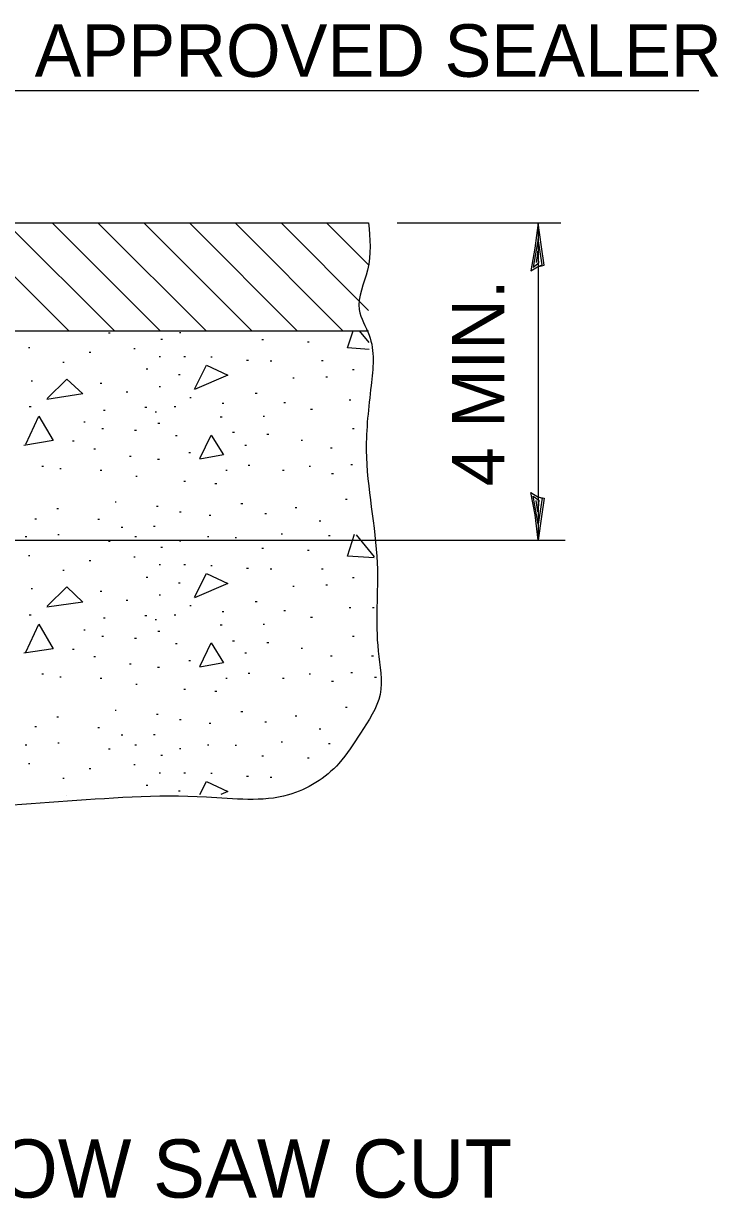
# Model space of a CAD drawing. Extents: x 0 to 2.83, y 0 to 1.83.
# Drawn here: x 2.5612 to 2.6595, y 0.4549 to 0.621 of the extents above; entities that cross this region are included whole.
import ezdxf

# ---------------------------------------------------------------- set-up
doc = ezdxf.new("R2010")
doc.units = 0
for name, color, linetype in [('RD_Pr_Roadway_Dimensions', 7, 'Continuous'), ('RD_Pr_Roadway_Notes', 7, 'Continuous'), ('SH_General_Details', 7, 'Continuous')]:
    doc.layers.add(name, color=color, linetype=linetype)

msp = doc.modelspace()

# ---------------------------------------------------------------- linework, layer by layer
at = {"layer": 'RD_Pr_Roadway_Dimensions'}
for p, q in [((2.61409, 0.59284), (2.63725, 0.59284)), ((2.63404, 0.59284), (2.63404, 0.54798)), ((2.54156, 0.54798), (2.63784, 0.54798))]:
    msp.add_line(p, q, dxfattribs=at)
for points in [[(2.63395, 0.58663), (2.63489, 0.58686), (2.63449, 0.58945), (2.63404, 0.59284), (2.63355, 0.58927), (2.63301, 0.58605), (2.63395, 0.58663), (2.63458, 0.5869), (2.63404, 0.59056), (2.63333, 0.58659), (2.63413, 0.58717), (2.634, 0.58882), (2.63377, 0.58721)], [(2.634, 0.5541), (2.63489, 0.55392), (2.63449, 0.55129), (2.63404, 0.54798), (2.63359, 0.55155), (2.63301, 0.55468), (2.634, 0.5541), (2.63458, 0.55388), (2.63404, 0.55021), (2.63332, 0.55419), (2.63413, 0.55361), (2.634, 0.55196), (2.63377, 0.55356)]]:
    msp.add_lwpolyline(points, dxfattribs=at)
at = {"layer": 'RD_Pr_Roadway_Notes'}
msp.add_line((2.55631, 0.61154), (2.65677, 0.61154), dxfattribs=at)
at = {"layer": 'SH_General_Details'}
for p, q in [((2.51722, 0.59284), (2.61004, 0.59284)), ((2.53761, 0.57756), (2.61004, 0.57756)), ((2.57328, 0.57728), (2.5735, 0.57728)), ((2.58333, 0.57733), (2.58352, 0.57733)), ((2.56195, 0.57519), (2.56213, 0.57519)), ((2.57683, 0.57505), (2.57705, 0.57505)), ((2.58065, 0.57637), (2.58088, 0.57637)), ((2.59494, 0.57633), (2.59521, 0.57633)), ((2.6014, 0.57601), (2.60167, 0.57601)), ((2.57055, 0.57455), (2.57077, 0.57455)), ((2.58042, 0.57392), (2.5806, 0.57392)), ((2.58393, 0.57392), (2.58415, 0.57392)), ((2.58775, 0.57387), (2.58793, 0.57387)), ((2.5928, 0.57341), (2.59307, 0.57341)), ((2.59612, 0.57332), (2.59635, 0.57332)), ((2.6034, 0.57337), (2.60363, 0.57337)), ((2.56682, 0.57314), (2.567, 0.57314)), ((2.5786, 0.57219), (2.57883, 0.57219)), ((2.60777, 0.5721), (2.608, 0.5721)), ((2.56231, 0.5705), (2.56254, 0.5705)), ((2.5721, 0.57018), (2.57232, 0.57018)), ((2.58315, 0.57141), (2.58338, 0.57141)), ((2.59935, 0.57091), (2.59953, 0.57091)), ((2.60399, 0.57105), (2.60422, 0.57105)), ((2.57578, 0.56895), (2.57601, 0.56895)), ((2.58042, 0.56968), (2.5806, 0.56968)), ((2.59403, 0.56873), (2.5943, 0.56873)), ((2.56204, 0.56686), (2.56231, 0.56686)), ((2.57842, 0.56677), (2.57869, 0.56677)), ((2.58256, 0.56686), (2.58279, 0.56686)), ((2.58479, 0.56814), (2.58497, 0.56814)), ((2.58934, 0.56732), (2.58957, 0.56732)), ((2.59808, 0.56745), (2.5983, 0.56745)), ((2.60731, 0.56782), (2.60754, 0.56782)), ((2.57255, 0.56636), (2.57278, 0.56636)), ((2.57988, 0.56613), (2.58006, 0.56613)), ((2.58907, 0.56541), (2.58934, 0.56541)), ((2.59516, 0.5655), (2.59535, 0.5655)), ((2.60185, 0.5665), (2.60213, 0.5665)), ((2.56977, 0.56472), (2.56996, 0.56472)), ((2.57232, 0.56377), (2.57255, 0.56377)), ((2.57696, 0.56354), (2.57724, 0.56354)), ((2.58024, 0.5645), (2.58051, 0.5645)), ((2.60777, 0.56377), (2.608, 0.56377)), ((2.56818, 0.56199), (2.56841, 0.56199)), ((2.58274, 0.56277), (2.58297, 0.56277)), ((2.5908, 0.56322), (2.59107, 0.56322)), ((2.59566, 0.56295), (2.59594, 0.56295)), ((2.60053, 0.56209), (2.60072, 0.56209)), ((2.57118, 0.5609), (2.57141, 0.5609)), ((2.58461, 0.56036), (2.58488, 0.56036)), ((2.59257, 0.5614), (2.5928, 0.5614)), ((2.60467, 0.56104), (2.6049, 0.56104)), ((2.56386, 0.55845), (2.56409, 0.55845)), ((2.57624, 0.55985), (2.57646, 0.55985)), ((2.58019, 0.5594), (2.58047, 0.5594)), ((2.59303, 0.55858), (2.59325, 0.55858)), ((2.60163, 0.55845), (2.60185, 0.55845)), ((2.60754, 0.55867), (2.60777, 0.55867)), ((2.56636, 0.55808), (2.56659, 0.55808)), ((2.5721, 0.55785), (2.57232, 0.55785)), ((2.57714, 0.55703), (2.57733, 0.55703)), ((2.58984, 0.55785), (2.59007, 0.55785)), ((2.59789, 0.55785), (2.59812, 0.55785)), ((2.60481, 0.5574), (2.60508, 0.5574)), ((2.58393, 0.55631), (2.58415, 0.55631)), ((2.58829, 0.55599), (2.58857, 0.55599)), ((2.57419, 0.55339), (2.57437, 0.55339)), ((2.60677, 0.55376), (2.60704, 0.55376)), ((2.56595, 0.55244), (2.56618, 0.55244)), ((2.58006, 0.55276), (2.58029, 0.55276)), ((2.58333, 0.55198), (2.58356, 0.55198)), ((2.59198, 0.55317), (2.59225, 0.55317)), ((2.59539, 0.55171), (2.59562, 0.55171)), ((2.59967, 0.55257), (2.5999, 0.55257)), ((2.56286, 0.55098), (2.56309, 0.55098)), ((2.57178, 0.55094), (2.572, 0.55094)), ((2.58752, 0.55148), (2.58775, 0.55148)), ((2.60304, 0.55071), (2.60331, 0.55071)), ((2.56149, 0.54848), (2.56172, 0.54848)), ((2.56609, 0.54875), (2.56627, 0.54875)), ((2.57505, 0.5498), (2.57528, 0.5498)), ((2.57701, 0.54848), (2.57724, 0.54848)), ((2.57965, 0.54994), (2.57988, 0.54994)), ((2.58729, 0.54848), (2.58747, 0.54848)), ((2.59767, 0.54884), (2.59789, 0.54884)), ((2.60436, 0.54862), (2.60463, 0.54862)), ((2.57328, 0.54784), (2.5735, 0.54784)), ((2.58065, 0.54698), (2.58088, 0.54698)), ((2.58333, 0.54789), (2.58352, 0.54789)), ((2.59116, 0.54834), (2.59139, 0.54834)), ((2.59494, 0.54684), (2.59521, 0.54684)), ((2.56195, 0.54579), (2.56213, 0.54579)), ((2.57055, 0.54511), (2.57077, 0.54511)), ((2.57683, 0.54561), (2.57705, 0.54561)), ((2.6014, 0.54657), (2.60167, 0.54657)), ((2.56682, 0.5437), (2.567, 0.5437)), ((2.58042, 0.54452), (2.5806, 0.54452)), ((2.58393, 0.54452), (2.58415, 0.54452)), ((2.58775, 0.54438), (2.58793, 0.54438)), ((2.5928, 0.54402), (2.59307, 0.54402)), ((2.59612, 0.54389), (2.59635, 0.54389)), ((2.6034, 0.54393), (2.60363, 0.54393)), ((2.5786, 0.54275), (2.57883, 0.54275)), ((2.58315, 0.54193), (2.58338, 0.54193)), ((2.60777, 0.54266), (2.608, 0.54266)), ((2.56231, 0.54111), (2.56254, 0.54111)), ((2.5721, 0.54074), (2.57232, 0.54074)), ((2.58042, 0.54025), (2.5806, 0.54025)), ((2.59935, 0.54147), (2.59953, 0.54147)), ((2.60399, 0.54165), (2.60422, 0.54165)), ((2.57578, 0.53947), (2.57601, 0.53947)), ((2.58479, 0.5387), (2.58497, 0.5387)), ((2.59403, 0.53929), (2.5943, 0.53929)), ((2.60731, 0.53842), (2.60754, 0.53842)), ((2.61059, 0.53842), (2.61082, 0.53842)), ((2.56204, 0.53742), (2.56231, 0.53742)), ((2.57255, 0.53697), (2.57278, 0.53697)), ((2.57842, 0.53733), (2.57869, 0.53733)), ((2.57988, 0.53674), (2.58006, 0.53674)), ((2.58256, 0.53742), (2.58279, 0.53742)), ((2.58934, 0.53788), (2.58957, 0.53788)), ((2.59808, 0.53801), (2.5983, 0.53801)), ((2.60185, 0.53706), (2.60213, 0.53706)), ((2.56977, 0.53528), (2.56996, 0.53528)), ((2.58024, 0.5351), (2.58051, 0.5351)), ((2.58907, 0.53597), (2.58934, 0.53597)), ((2.59516, 0.53606), (2.59535, 0.53606)), ((2.57232, 0.53437), (2.57255, 0.53437)), ((2.57696, 0.5341), (2.57724, 0.5341)), ((2.5908, 0.53374), (2.59107, 0.53374)), ((2.59566, 0.53351), (2.59594, 0.53351)), ((2.60777, 0.53437), (2.608, 0.53437)), ((2.56818, 0.53255), (2.56841, 0.53255)), ((2.58274, 0.53337), (2.58297, 0.53337)), ((2.59257, 0.53201), (2.5928, 0.53201)), ((2.60053, 0.53269), (2.60072, 0.53269)), ((2.57118, 0.53151), (2.57141, 0.53151)), ((2.57624, 0.53046), (2.57646, 0.53046)), ((2.58461, 0.53096), (2.58488, 0.53096)), ((2.60467, 0.5316), (2.6049, 0.5316)), ((2.61045, 0.5316), (2.61073, 0.5316)), ((2.56386, 0.52905), (2.56409, 0.52905)), ((2.56636, 0.52864), (2.56659, 0.52864)), ((2.5721, 0.52846), (2.57232, 0.52846)), ((2.58019, 0.53001), (2.58047, 0.53001)), ((2.58984, 0.52846), (2.59007, 0.52846)), ((2.59303, 0.52914), (2.59325, 0.52914)), ((2.59789, 0.52846), (2.59812, 0.52846)), ((2.60163, 0.52905), (2.60185, 0.52905)), ((2.60754, 0.52923), (2.60777, 0.52923)), ((2.61091, 0.5286), (2.61118, 0.5286)), ((2.57714, 0.52759), (2.57733, 0.52759)), ((2.58393, 0.52687), (2.58415, 0.52687)), ((2.60481, 0.528), (2.60508, 0.528)), ((2.58829, 0.5266), (2.58857, 0.5266)), ((2.57419, 0.52391), (2.57437, 0.52391)), ((2.59198, 0.52373), (2.59225, 0.52373)), ((2.60677, 0.52436), (2.60704, 0.52436)), ((2.56595, 0.523), (2.56618, 0.523)), ((2.58006, 0.52336), (2.58029, 0.52336)), ((2.58333, 0.52259), (2.58356, 0.52259)), ((2.58752, 0.52209), (2.58775, 0.52209)), ((2.59539, 0.52227), (2.59562, 0.52227)), ((2.59967, 0.52314), (2.5999, 0.52314)), ((2.56286, 0.52159), (2.56309, 0.52159)), ((2.57178, 0.52145), (2.572, 0.52145)), ((2.57505, 0.52041), (2.57528, 0.52041)), ((2.57965, 0.5205), (2.57988, 0.5205)), ((2.60304, 0.52127), (2.60331, 0.52127)), ((2.56149, 0.519), (2.56172, 0.519)), ((2.56609, 0.51932), (2.56627, 0.51932)), ((2.57701, 0.519), (2.57724, 0.519)), ((2.58333, 0.51849), (2.58352, 0.51849)), ((2.58729, 0.519), (2.58747, 0.519)), ((2.59116, 0.51895), (2.59139, 0.51895)), ((2.59767, 0.51945), (2.59789, 0.51945)), ((2.60436, 0.51922), (2.60463, 0.51922)), ((2.57328, 0.51845), (2.5735, 0.51845)), ((2.58065, 0.51754), (2.58088, 0.51754)), ((2.59494, 0.51745), (2.59521, 0.51745)), ((2.6014, 0.51718), (2.60167, 0.51718)), ((2.56195, 0.51636), (2.56213, 0.51636)), ((2.57055, 0.51568), (2.57077, 0.51568)), ((2.57683, 0.51622), (2.57705, 0.51622)), ((2.56682, 0.51431), (2.567, 0.51431)), ((2.58042, 0.51508), (2.5806, 0.51508)), ((2.58393, 0.51508), (2.58415, 0.51508)), ((2.58775, 0.51499), (2.58793, 0.51499)), ((2.5928, 0.51458), (2.59307, 0.51458)), ((2.59612, 0.51444), (2.59635, 0.51444)), ((2.5786, 0.51331), (2.57883, 0.51331)), ((2.58315, 0.51253), (2.58338, 0.51253))]:
    msp.add_line(p, q, dxfattribs=at)
for points in [[(2.56764, 0.57756), (2.55235, 0.59284)], [(2.5741, 0.57756), (2.55881, 0.59284)], [(2.58056, 0.57756), (2.56532, 0.59284)], [(2.58707, 0.57756), (2.57178, 0.59284)], [(2.59353, 0.57756), (2.57824, 0.59284)], [(2.59994, 0.57756), (2.5847, 0.59284)], [(2.6064, 0.57756), (2.59116, 0.59284)], [(2.61004, 0.58042), (2.59767, 0.59284)], [(2.61004, 0.58688), (2.60408, 0.59284)], [(2.60709, 0.57514), (2.60786, 0.57756)], [(2.60872, 0.57756), (2.61009, 0.57592)], [(2.61013, 0.57492), (2.60709, 0.57514)], [(2.58543, 0.56932), (2.58711, 0.57269), (2.59016, 0.57128), (2.58543, 0.56927)], [(2.56459, 0.568), (2.56736, 0.57073), (2.56964, 0.56864), (2.56454, 0.56786)], [(2.56159, 0.56154), (2.5634, 0.5655), (2.56545, 0.56204), (2.56131, 0.56136)], [(2.5862, 0.55949), (2.58779, 0.56281), (2.58952, 0.56004), (2.5862, 0.5594)], [(2.60709, 0.5457), (2.60804, 0.5488)], [(2.60831, 0.54871), (2.61082, 0.54561)], [(2.61082, 0.54548), (2.60709, 0.5457)], [(2.58543, 0.53988), (2.58711, 0.54325), (2.59016, 0.54184), (2.58543, 0.53983)], [(2.56459, 0.53861), (2.56736, 0.54134), (2.56964, 0.5392), (2.56454, 0.53847)], [(2.56159, 0.5321), (2.5634, 0.53606), (2.56545, 0.5326), (2.56131, 0.53196)], [(2.5862, 0.5301), (2.58779, 0.53342), (2.58952, 0.5306), (2.5862, 0.53001)], [(2.5862, 0.51199), (2.58711, 0.51385)], [(2.58711, 0.51385), (2.59016, 0.51244)], [(2.56736, 0.5119), (2.56736, 0.5119)], [(2.56736, 0.5119), (2.56736, 0.5119)], [(2.59016, 0.51244), (2.58916, 0.51199)]]:
    msp.add_lwpolyline(points, dxfattribs=at)
msp.add_spline([(2.61004, 0.59284), (2.60991, 0.58616), (2.60872, 0.58056), (2.61013, 0.57696), (2.61041, 0.56982), (2.60972, 0.56063), (2.61127, 0.5447), (2.61141, 0.53228), (2.61168, 0.52614), (2.60891, 0.52068), (2.60586, 0.5164), (2.59871, 0.51194), (2.58711, 0.51162), (2.56618, 0.51094), (2.54552, 0.5098), (2.52587, 0.51008), (2.51677, 0.51108), (2.51062, 0.51162)], degree=3, dxfattribs=at)

# ---------------------------------------------------------------- texts
at = {"layer": 'RD_Pr_Roadway_Dimensions'}
msp.add_text('4 MIN.', height=0.00742, rotation=90, dxfattribs=at).set_placement((2.62927, 0.55558))
at = {"layer": 'RD_Pr_Roadway_Notes'}
for s, height, p in [('APPROVED SEALER', 0.0074301, (2.56282, 0.61349)), ('NOTE: LOOP WIRE MUST FOLLOW SAW CUT', 0.0082358, (2.39355, 0.45498))]:
    msp.add_text(s, height=height, dxfattribs=at).set_placement(p)

doc.saveas('drawing.dxf')
